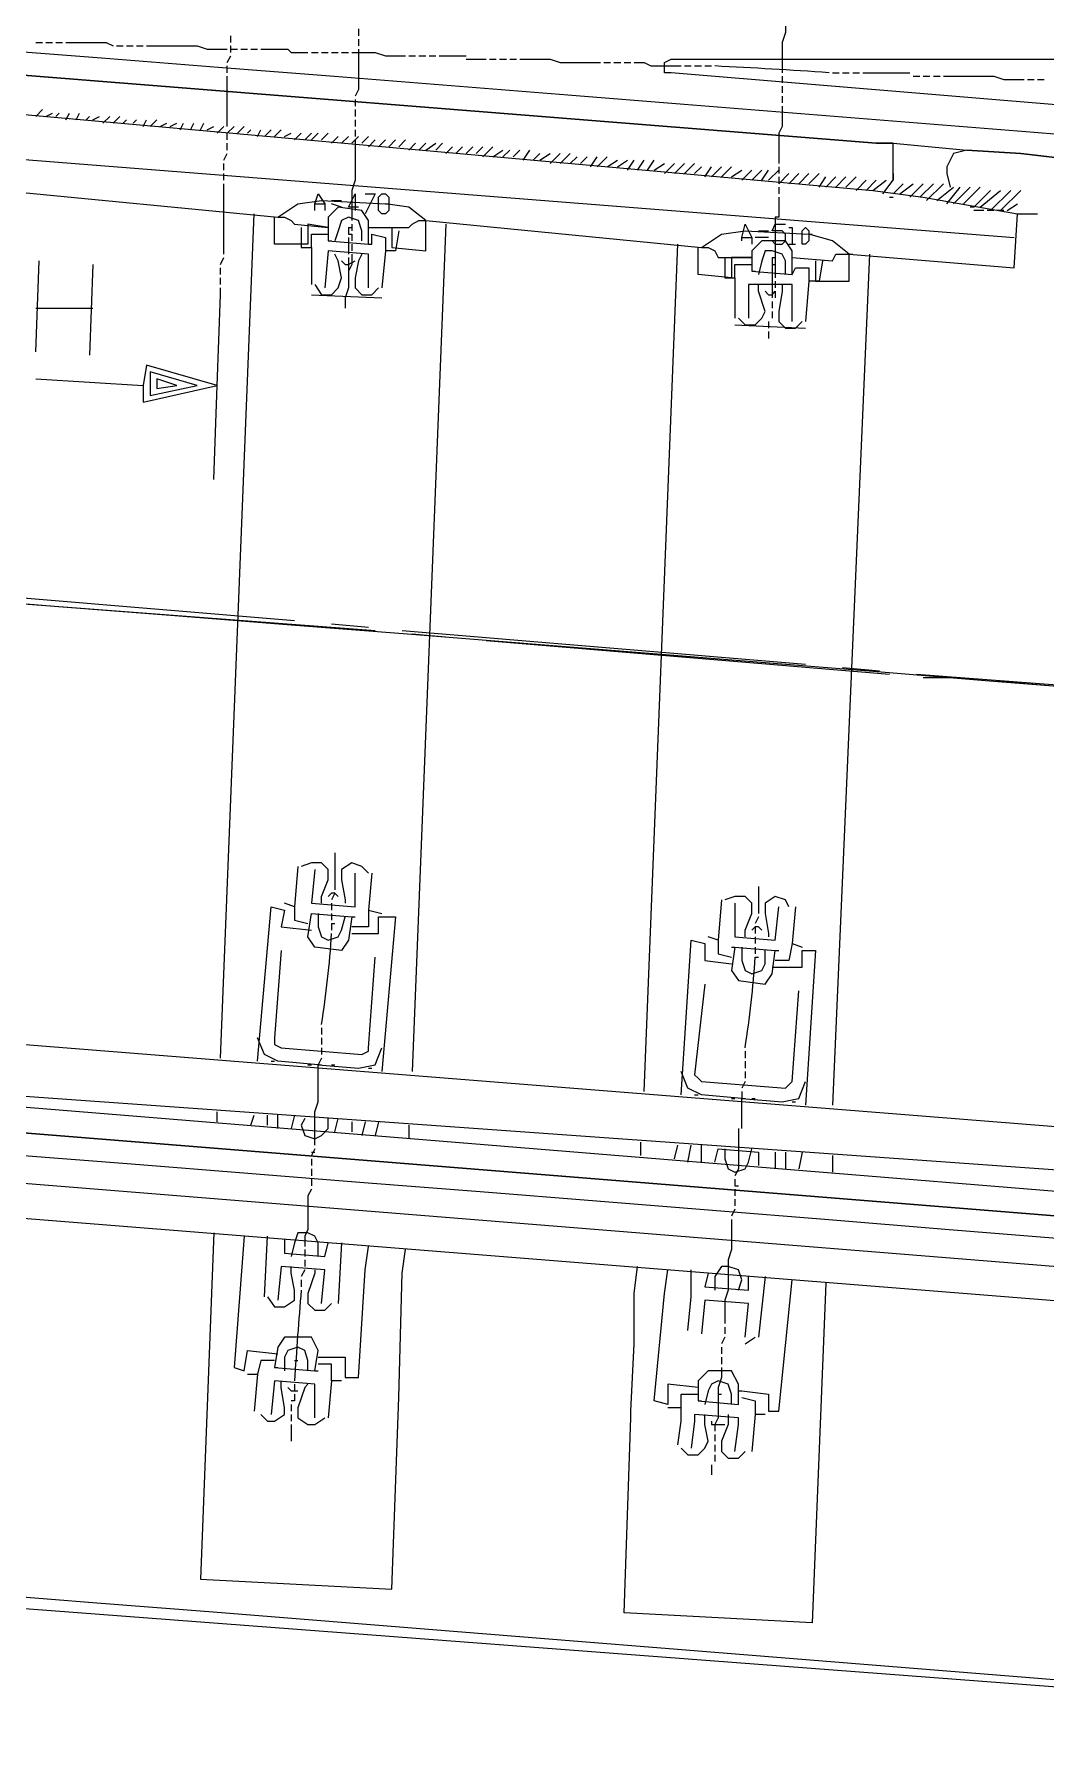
# Model space of a CAD drawing. Header units: millimetres. Extents: x -45 to 90, y -17 to 16.
# Drawn here: x 38.293 to 39.673, y -3.073 to -0.754 of the extents above; entities that cross this region are included whole.
import ezdxf

# ---------------------------------------------------------------- set-up
doc = ezdxf.new("R2010")
doc.units = ezdxf.units.MM
doc.layers.add('PDF_Geometry', color=7, linetype='Continuous')

msp = doc.modelspace()

# ---------------------------------------------------------------- linework, layer by layer
at = {"color": 6}
msp.add_lwpolyline([(29.1661, -1.3506), (29.1986, 0.45), (32.6939, 0.2287), (32.6939, 1.2372), (41.2932, 1.2372), (41.2932, 0), (45.2746, 0), (45.1993, -2.1005), (41.2248, -1.7678), (41.1144, -3.1159), (32.554, -2.4665), (32.6324, -1.35)], close=True, dxfattribs=at)
at = {"color": 2}
for radius in [500.8082, 500.0582, 499.3082]:
    msp.add_arc((-0.8299, -500.0575), radius, 85.235272, 89.904911, dxfattribs=at)
at = {"color": 5}
msp.add_arc((-0.8299, -500.0575), 498.7082, 85.235272, 89.904911, dxfattribs=at)
at = {"layer": 'PDF_Geometry', "lineweight": 25}
for points in [[(39.318, -0.6968), (39.318, -0.7105), (39.318, -0.7243), (39.318, -0.738), (39.318, -0.7518), (39.3134, -0.7655), (39.3134, -0.7791), (39.3134, -0.7931), (39.3134, -0.8068)], [(39.4647, -0.9031), (39.4418, -0.9031), (38.0619, -0.7931), (37.9336, -0.7839), (37.5852, -0.7564), (37.466, -0.7472), (37.4568, -0.7472), (37.3285, -0.738)], [(37.3331, -0.738), (37.4568, -0.7472), (37.466, -0.7472), (37.5852, -0.7564), (37.9336, -0.7839), (38.0619, -0.7931), (39.4418, -0.9031), (39.4647, -0.9031), (39.5655, -0.9122), (39.6389, -0.9168), (39.7168, -0.926), (40.2073, -0.9672), (40.2623, -0.9718)], [(35.5911, -0.761), (35.5726, -0.761), (35.5726, -0.7885), (35.6232, -0.7885), (35.6736, -0.7885), (35.7561, -0.8022), (35.7745, -0.8068), (37.709, -0.8802), (39.6297, -1.0314)], [(38.5616, -0.7655), (38.5616, -0.7564)], [(38.7358, -0.7472), (38.7358, -0.7564)], [(38.7358, -0.761), (38.7358, -0.7701)], [(38.2957, -0.7655), (38.3049, -0.7655)], [(38.3095, -0.7655), (38.3187, -0.7655)], [(38.323, -0.7655), (38.3324, -0.7655)], [(38.337, -0.7655), (38.3462, -0.7655), (38.3507, -0.7655), (38.3599, -0.7655), (38.3645, -0.7655), (38.3737, -0.7655), (38.3782, -0.7655), (38.3874, -0.7655), (38.392, -0.7655), (38.4012, -0.7701)], [(38.4058, -0.7701), (38.4149, -0.7701)], [(38.4195, -0.7701), (38.4287, -0.7701)], [(38.4333, -0.7701), (38.4424, -0.7701)], [(38.447, -0.7701), (38.4608, -0.7701), (38.4745, -0.7701), (38.4883, -0.7701), (38.502, -0.7701), (38.5158, -0.7701), (38.5295, -0.7747), (38.5433, -0.7747), (38.557, -0.7747)], [(38.557, -0.7931), (38.5616, -0.7839)], [(38.5616, -0.7791), (38.5616, -0.7701)], [(38.5616, -0.7747), (38.5708, -0.7747)], [(38.5754, -0.7747), (38.5845, -0.7747)], [(38.5891, -0.7747), (38.5983, -0.7747)], [(38.6029, -0.7747), (38.612, -0.7747), (38.6166, -0.7747), (38.6258, -0.7747), (38.6304, -0.7747), (38.6395, -0.7747), (38.6441, -0.7791), (38.6533, -0.7791), (38.6579, -0.7791), (38.6669, -0.7791)], [(38.6716, -0.7791), (38.6808, -0.7791)], [(38.6854, -0.7791), (38.6945, -0.7791)], [(38.6991, -0.7791), (38.7083, -0.7791)], [(38.7129, -0.7791), (38.7221, -0.7791)], [(38.7266, -0.7791), (38.7358, -0.7791), (38.745, -0.7791), (38.7587, -0.7791), (38.7725, -0.7839), (38.7862, -0.7839), (38.8, -0.7839)], [(38.7358, -0.7747), (38.7358, -0.7839), (38.7358, -0.7885), (38.7358, -0.7976), (38.7358, -0.8022), (38.7358, -0.8114), (38.7358, -0.816), (38.7358, -0.8251), (38.7358, -0.8297), (38.7312, -0.8389)], [(38.8046, -0.7839), (38.8137, -0.7839)], [(38.8183, -0.7839), (38.8275, -0.7839)], [(38.8321, -0.7839), (38.8412, -0.7839)], [(38.8458, -0.7839), (38.855, -0.7839), (38.8596, -0.7839), (38.8687, -0.7839), (38.8733, -0.7839), (38.8825, -0.7839)], [(37.5394, -0.7976), (39.4372, -0.9672), (39.5059, -0.9764), (39.6343, -0.9993)], [(38.557, -0.8068), (38.557, -0.7976)], [(38.557, -0.8802), (38.557, -0.8664), (38.557, -0.8526), (38.557, -0.8389), (38.557, -0.8251), (38.557, -0.8114)], [(38.8825, -0.7885), (38.8871, -0.7885), (38.8961, -0.7885), (38.9008, -0.7885), (38.91, -0.7885)], [(38.9146, -0.7885), (38.9238, -0.7885)], [(38.9283, -0.7885), (38.9375, -0.7885)], [(38.9421, -0.7885), (38.9513, -0.7885)], [(38.9558, -0.7885), (38.9696, -0.7885), (38.9833, -0.7885), (38.9971, -0.7885), (39.0107, -0.7931), (39.0246, -0.7931), (39.0384, -0.7931), (39.0521, -0.7931), (39.0659, -0.7931)], [(39.0704, -0.7931), (39.0796, -0.7931)], [(39.0842, -0.7931), (39.0934, -0.7931)], [(39.098, -0.7931), (39.1071, -0.7931)], [(39.1117, -0.7931), (39.1209, -0.7931), (39.1253, -0.7931), (39.1346, -0.7976), (39.1392, -0.7976), (39.1484, -0.7976), (39.153, -0.7976), (39.1621, -0.7976), (39.1667, -0.7976), (39.1759, -0.7976)], [(40.0973, -0.8847), (39.1621, -0.8068), (39.153, -0.8068), (39.153, -0.7976), (39.153, -0.7931), (39.1621, -0.7885), (40.1019, -0.7885), (40.0973, -0.8847), (40.1019, -0.8847)], [(39.1805, -0.7976), (39.1896, -0.7976)], [(39.1942, -0.7976), (39.2034, -0.7976)], [(39.208, -0.7976), (39.2171, -0.7976)], [(39.3134, -0.8114), (39.3134, -0.8206)], [(39.3822, -0.8068), (39.3913, -0.8068)], [(39.3959, -0.8068), (39.4051, -0.8068)], [(39.4097, -0.8068), (39.4188, -0.8068)], [(39.4234, -0.8068), (39.4326, -0.8068), (39.4372, -0.8068), (39.4463, -0.8068), (39.4509, -0.8068), (39.4601, -0.8068), (39.4647, -0.8068), (39.4738, -0.8068), (39.4784, -0.8068), (39.4876, -0.8068)], [(39.4922, -0.8114), (39.5014, -0.8114)], [(39.5059, -0.8114), (39.5151, -0.8114)], [(39.5197, -0.8114), (39.5289, -0.8114)], [(39.5334, -0.8114), (39.5472, -0.8114), (39.5609, -0.8114), (39.5747, -0.8114), (39.5885, -0.8114), (39.6022, -0.8114), (39.616, -0.816), (39.6297, -0.816), (39.6435, -0.816)], [(39.3134, -0.8251), (39.3134, -0.8343)], [(39.648, -0.816), (39.6572, -0.816)], [(39.6618, -0.816), (39.671, -0.816)], [(38.2957, -0.8664), (38.3049, -0.8572)], [(38.7312, -0.8435), (38.7312, -0.8526)], [(38.7312, -0.8572), (38.7312, -0.8664)], [(39.3134, -0.8526), (39.3134, -0.8618), (39.3134, -0.8664), (39.3134, -0.8756), (39.3134, -0.8802), (39.3088, -0.8893), (39.3088, -0.8937), (39.3088, -0.9031), (39.3088, -0.9077), (39.3088, -0.9168), (39.3088, -0.9214), (39.3088, -0.9306)], [(39.3134, -0.8389), (39.3134, -0.8481)], [(38.3095, -0.8664), (38.3187, -0.8618)], [(38.323, -0.8664), (38.3278, -0.8618)], [(38.337, -0.871), (38.3416, -0.8618)], [(38.3507, -0.871), (38.3553, -0.8618)], [(38.3645, -0.871), (38.3691, -0.8664)], [(38.3737, -0.871), (38.3828, -0.8664)], [(38.3874, -0.8756), (38.3966, -0.8664)], [(38.4012, -0.8756), (38.4103, -0.8664)], [(38.4149, -0.8756), (38.4195, -0.871)], [(38.4287, -0.8756), (38.4333, -0.871)], [(38.4424, -0.8802), (38.447, -0.871)], [(38.4516, -0.8802), (38.4608, -0.871)], [(38.4653, -0.8802), (38.4745, -0.8756)], [(38.4791, -0.8802), (38.4883, -0.8756)], [(38.4928, -0.8847), (38.4974, -0.8756)], [(38.5066, -0.8847), (38.5112, -0.8756)], [(38.5204, -0.8847), (38.5249, -0.8756)], [(38.5295, -0.8847), (38.5387, -0.8802)], [(38.5433, -0.8893), (38.5523, -0.8802)], [(38.557, -0.8985), (38.557, -0.8893), (38.5662, -0.8802)], [(38.5708, -0.8893), (38.5799, -0.8802)], [(38.7312, -0.871), (38.7312, -0.8802)], [(38.557, -0.9122), (38.557, -0.9031)], [(38.5845, -0.8893), (38.5891, -0.8847)], [(38.5983, -0.8937), (38.6029, -0.8847)], [(38.6075, -0.8937), (38.6166, -0.8847)], [(38.6212, -0.8937), (38.6304, -0.8847)], [(38.635, -0.8937), (38.6441, -0.8893)], [(38.6487, -0.8985), (38.6579, -0.8893)], [(38.6625, -0.8985), (38.6716, -0.8893)], [(38.6716, -0.8985), (38.6808, -0.8893)], [(38.6854, -0.8985), (38.6945, -0.8893)], [(38.6991, -0.9031), (38.7083, -0.8937)], [(38.7129, -0.9031), (38.7221, -0.8937)], [(38.7266, -0.9031), (38.7358, -0.8937)], [(38.7312, -0.8985), (38.7312, -0.9122), (38.7312, -0.926), (38.7312, -0.9397), (38.7312, -0.9535), (38.7266, -0.9672), (38.7266, -0.981), (38.7266, -0.9948), (38.7266, -1.0083)], [(38.7312, -0.8847), (38.7312, -0.8937)], [(38.7404, -0.9031), (38.7496, -0.8937)], [(38.7496, -0.9077), (38.7587, -0.8985)], [(38.7633, -0.9077), (38.7725, -0.8985)], [(38.7771, -0.9077), (38.7862, -0.8985)], [(38.7908, -0.9077), (38.8, -0.8985)], [(38.8046, -0.9122), (38.8137, -0.9031)], [(38.8183, -0.9122), (38.8275, -0.9031)], [(38.8275, -0.9122), (38.8412, -0.9031)], [(38.8412, -0.9122), (38.8504, -0.9031)], [(39.4647, -0.9443), (39.4647, -0.9535), (39.4647, -0.9443), (39.4647, -0.9031), (39.5655, -0.9122)], [(38.5523, -0.926), (38.557, -0.9168)], [(38.855, -0.9168), (38.8642, -0.9077)], [(38.8687, -0.9168), (38.8779, -0.9077)], [(38.8825, -0.9168), (38.8917, -0.9077)], [(38.8961, -0.9168), (38.9054, -0.9077)], [(38.9054, -0.9214), (38.9192, -0.9077)], [(38.9192, -0.9214), (38.9329, -0.9122)], [(38.9329, -0.9214), (38.9421, -0.9122)], [(38.9467, -0.9214), (38.9558, -0.9122)], [(38.9604, -0.926), (38.9696, -0.9122)], [(38.9742, -0.926), (38.9833, -0.9168)], [(38.9833, -0.926), (38.9971, -0.9168)], [(38.9971, -0.9306), (39.0107, -0.9168)], [(39.0107, -0.9306), (39.0246, -0.9168)], [(39.0246, -0.9306), (39.0338, -0.9214)], [(39.0384, -0.9306), (39.0475, -0.9214)], [(39.0521, -0.9352), (39.0613, -0.9214)], [(39.0613, -0.9352), (39.075, -0.9214)], [(39.075, -0.9352), (39.0888, -0.926)], [(39.0888, -0.9352), (39.1025, -0.926)], [(39.1025, -0.9397), (39.1117, -0.926)], [(39.1163, -0.9397), (39.1253, -0.926)], [(39.13, -0.9397), (39.1392, -0.926)], [(39.8635, -0.9672), (39.7168, -0.926), (39.6389, -0.9168), (39.5655, -0.9122), (39.5472, -0.9168), (39.538, -0.9352), (39.538, -0.9443), (39.5426, -0.9627)], [(38.5523, -0.9397), (38.5523, -0.9306)], [(38.5523, -0.9535), (38.5523, -0.9443)], [(39.1392, -0.9397), (39.153, -0.9306)], [(39.153, -0.9443), (39.1667, -0.9306)], [(39.1667, -0.9443), (39.1805, -0.9306)], [(39.1805, -0.9443), (39.1942, -0.9306)], [(39.1942, -0.9443), (39.2034, -0.9352)], [(39.208, -0.9489), (39.2171, -0.9352)], [(39.2171, -0.9489), (39.2309, -0.9352)], [(39.2309, -0.9489), (39.2446, -0.9352)], [(39.2446, -0.9489), (39.2584, -0.9397)], [(39.2584, -0.9535), (39.2721, -0.9397)], [(39.2721, -0.9535), (39.2859, -0.9397)], [(39.2859, -0.9535), (39.2951, -0.9397)], [(39.2951, -0.9535), (39.3088, -0.9397)], [(39.3088, -0.9352), (39.3088, -0.9443)], [(39.3088, -0.9489), (39.3088, -0.9581), (39.3226, -0.9443)], [(39.3226, -0.9581), (39.3363, -0.9443)], [(39.3363, -0.9581), (39.3501, -0.9443)], [(39.3501, -0.9581), (39.3638, -0.9443)], [(39.3638, -0.9627), (39.373, -0.9489)], [(39.373, -0.9627), (39.3868, -0.9489)], [(39.3868, -0.9627), (39.4005, -0.9489)], [(39.4005, -0.9627), (39.4143, -0.9489)], [(38.204, -0.9764), (38.204, -1.0039), (38.2499, -1.0039), (38.2499, -0.9672), (38.6258, -1.0039), (38.635, -1.0039), (38.6441, -1.0083), (38.6487, -1.0131), (38.6945, -1.0177), (38.6669, -1.0131), (38.6669, -1.0406), (38.6212, -1.0406), (38.6212, -1.0039)], [(38.5523, -1.0543), (38.5523, -1.0406), (38.5523, -1.0268), (38.5523, -1.0131), (38.5523, -0.9993), (38.5523, -0.9856), (38.5523, -0.9718), (38.5523, -0.9581)], [(38.6762, -0.9948), (38.6762, -0.9856), (38.6808, -0.9718), (38.69, -0.9856), (38.69, -0.9948)], [(38.7358, -0.9902), (38.7221, -0.9902), (38.7312, -0.9718), (38.7312, -0.9948)], [(38.745, -0.9718), (38.7587, -0.9718), (38.745, -0.9993)], [(39.3088, -0.9627), (39.3088, -0.9718)], [(39.4143, -0.9672), (39.428, -0.9535)], [(39.428, -0.9672), (39.4418, -0.9535)], [(39.4372, -0.9672), (39.4555, -0.9535)], [(39.4509, -0.9718), (39.4647, -0.9535)], [(39.4647, -0.9718), (39.4784, -0.9581)], [(39.4738, -0.9718), (39.4922, -0.9581)], [(39.4876, -0.9764), (39.5059, -0.9581)], [(39.5014, -0.9764), (39.5197, -0.9581)], [(39.5105, -0.981), (39.5334, -0.9581)], [(39.5243, -0.981), (39.5472, -0.9627)], [(39.538, -0.9856), (39.5564, -0.9627)], [(39.5472, -0.9856), (39.5701, -0.9627)], [(39.5609, -0.9856), (39.5837, -0.9627)], [(39.5976, -0.9672), (39.5747, -0.9902), (39.5701, -0.9902)], [(39.5837, -0.9902), (39.6114, -0.9672)], [(39.5976, -0.9948), (39.6251, -0.9672)], [(39.6114, -0.9948), (39.6389, -0.9672)], [(38.6258, -1.0039), (38.6533, -0.9856), (38.6854, -0.981), (38.7725, -0.9856), (38.7771, -0.9856)], [(38.6762, -0.9856), (38.69, -0.9856)], [(38.7496, -1.0406), (38.7496, -1.0083), (38.7404, -0.9948), (38.7083, -0.9902), (38.6945, -1.0039), (38.6945, -1.036), (38.7496, -1.0406), (38.7541, -1.0406), (38.7541, -1.0268), (38.7725, -1.0314), (38.7725, -1.0498)], [(38.6991, -0.981), (38.7129, -0.981)], [(38.7129, -0.9902), (38.6991, -0.9856)], [(38.7496, -1.0177), (38.8046, -1.0177), (38.8092, -1.0131), (38.8183, -1.0083), (38.8275, -1.0083), (38.8046, -0.9902), (38.7725, -0.9856)], [(39.3088, -0.9764), (39.3088, -0.9902), (39.3088, -1.0039), (39.3042, -1.0039), (39.3042, -1.0177), (39.3042, -1.0314), (39.3042, -1.0452), (39.3042, -1.0589), (39.3042, -1.0727), (39.3042, -1.0864)], [(39.4601, -0.9764), (39.4647, -0.9764)], [(39.5885, -0.9948), (39.5793, -0.9948), (39.5747, -0.9948)], [(39.6022, -0.9948), (39.593, -0.9948)], [(39.616, -0.9948), (39.6068, -0.9948)], [(39.6205, -0.9948), (39.6343, -0.9856)], [(38.5479, -2.15), (38.5937, -0.9993)], [(38.6579, -1.0177), (38.6579, -1.0452), (38.6716, -1.0452), (38.6716, -1.0956)], [(38.7404, -1.036), (38.7404, -1.0223), (38.7358, -1.0083), (38.7221, -1.0039), (38.7129, -1.0083), (38.7083, -1.0223), (38.7037, -1.036)], [(38.7221, -1.0177), (38.7221, -1.0268)], [(38.7266, -1.0131), (38.7266, -1.0223)], [(38.7815, -1.0177), (38.7815, -1.0452), (38.8275, -1.0498), (38.8275, -1.0083), (39.2034, -1.0452), (39.2126, -1.0452), (39.2217, -1.0498), (39.2263, -1.0589), (39.2721, -1.0589), (39.2446, -1.0589), (39.2446, -1.0864), (39.1988, -1.0819), (39.1988, -1.0452)], [(38.855, -1.0131), (38.8092, -2.1683)], [(39.2584, -1.036), (39.2584, -1.0314), (39.263, -1.0131), (39.2721, -1.0314), (39.2721, -1.0406)], [(39.2997, -1.036), (39.3042, -1.0406), (39.3134, -1.0406), (39.318, -1.036), (39.318, -1.0268), (39.3134, -1.0223), (39.2997, -1.0223), (39.3042, -1.0131), (39.318, -1.0131)], [(39.3226, -1.0177), (39.3272, -1.0177), (39.3272, -1.0406)], [(39.3592, -1.0635), (39.3592, -1.091), (39.4051, -1.091), (39.4051, -1.0543), (39.6297, -1.0727), (39.6343, -0.9993), (39.648, -0.9993), (39.6618, -0.9993)], [(38.6716, -1.0452), (38.6716, -1.0268), (38.6945, -1.0268), (38.6945, -1.036), (38.6991, -1.036)], [(38.7221, -1.0314), (38.7221, -1.0406)], [(38.7221, -1.036), (38.7221, -1.0452), (38.7221, -1.0543)], [(38.7266, -1.0268), (38.7266, -1.036)], [(38.7266, -1.0406), (38.7266, -1.0498)], [(38.7908, -1.0223), (38.7862, -1.0498), (38.7725, -1.0498), (38.7679, -1.1002)], [(39.1253, -2.1958), (39.1713, -1.0406)], [(39.2034, -1.0452), (39.2309, -1.0268), (39.263, -1.0223), (39.3501, -1.0268), (39.3545, -1.0268)], [(39.2584, -1.0314), (39.2721, -1.0314)], [(39.2951, -1.0314), (39.2767, -1.0314)], [(39.2813, -1.0223), (39.2951, -1.0223)], [(39.3226, -1.0406), (39.3317, -1.0406)], [(39.4051, -1.0543), (39.3822, -1.036), (39.3501, -1.0268)], [(38.2957, -1.1873), (38.3003, -1.0635)], [(38.5479, -1.0681), (38.5523, -1.0589)], [(38.6762, -1.0956), (38.6854, -1.1094), (38.6991, -1.1094), (38.7083, -1.1002), (38.7129, -1.0864), (38.7083, -1.0635), (38.7037, -1.0543)], [(38.7496, -1.1002), (38.7496, -1.0543), (38.6945, -1.0498), (38.69, -1.1002)], [(38.7129, -1.0635), (38.7175, -1.0681), (38.7221, -1.0681), (38.7312, -1.0635)], [(38.7221, -1.0589), (38.7221, -1.0727), (38.7221, -1.0864), (38.7221, -1.1002), (38.7175, -1.1139), (38.7175, -1.1277)], [(38.7266, -1.0543), (38.7266, -1.0635), (38.7266, -1.0681), (38.7221, -1.0773), (38.7221, -1.0819), (38.7221, -1.091)], [(38.7404, -1.0543), (38.7358, -1.0635), (38.7312, -1.0864), (38.7312, -1.1002), (38.7404, -1.1094), (38.7541, -1.1094), (38.7633, -1.1002)], [(39.2355, -1.0589), (39.2355, -1.0864), (39.2492, -1.0864), (39.2492, -1.1414)], [(39.318, -1.0819), (39.318, -1.0635), (39.3134, -1.0543), (39.2997, -1.0498), (39.2905, -1.0498), (39.2859, -1.0635), (39.2813, -1.0819)], [(39.2997, -1.0589), (39.2997, -1.0727), (39.2997, -1.0864), (39.2997, -1.1002), (39.2997, -1.1139)], [(39.3272, -1.0589), (39.3822, -1.0635), (39.3868, -1.0543), (39.3959, -1.0543), (39.4051, -1.0543), (39.4097, -1.0543)], [(39.3684, -1.0635), (39.3638, -1.091), (39.3501, -1.091), (39.3455, -1.146)], [(39.4326, -1.0543), (39.3822, -2.2141)], [(38.3737, -1.0681), (38.3691, -1.1919)], [(38.5479, -1.0819), (38.5479, -1.0727)], [(38.5479, -1.0956), (38.5479, -1.0864)], [(39.2492, -1.0864), (39.2492, -1.0681), (39.2721, -1.0681), (39.2721, -1.0773), (39.2767, -1.0773)], [(39.2997, -1.0819), (39.2997, -1.0864)], [(39.3272, -1.0819), (39.3317, -1.0727), (39.3501, -1.0727), (39.3501, -1.091)], [(38.2957, -1.224), (38.4424, -1.2331), (38.4424, -1.256), (38.5433, -1.2331), (38.5479, -1.1094), (38.5479, -1.1002)], [(38.6716, -1.1094), (38.7679, -1.1139)], [(39.2538, -1.1414), (39.263, -1.1506), (39.2767, -1.1506), (39.2859, -1.1414), (39.2905, -1.1323), (39.2813, -1.1048), (39.2813, -1.0956)], [(39.3272, -1.146), (39.3272, -1.0956), (39.2676, -1.0956), (39.2676, -1.1414)], [(39.2905, -1.1048), (39.2951, -1.1094), (39.2997, -1.1094), (39.3042, -1.1048), (39.3042, -1.1139)], [(39.3042, -1.091), (39.3042, -1.1002)], [(39.3134, -1.0956), (39.3134, -1.1048), (39.3088, -1.1323), (39.3088, -1.146), (39.318, -1.1552), (39.3317, -1.1552), (39.3409, -1.146)], [(38.2957, -1.1277), (38.3737, -1.1277)], [(39.2997, -1.1185), (39.2997, -1.1277)], [(39.2997, -1.1323), (39.2997, -1.1414)], [(39.2492, -1.1506), (39.3455, -1.1552)], [(39.2951, -1.146), (39.2951, -1.1552)], [(39.2951, -1.1598), (39.2951, -1.169)], [(38.5387, -1.3615), (38.5433, -1.2331), (38.447, -1.2056), (38.4424, -1.2331)], [(38.6487, -1.554), (38.0986, -1.5082)], [(38.7587, -1.5678), (38.2132, -1.5265)], [(38.7496, -1.5632), (38.6991, -1.5586)], [(39.3455, -1.6136), (38.7954, -1.5678)], [(38.8596, -1.5769), (38.8092, -1.5724)], [(39.4601, -1.6274), (38.91, -1.5813)], [(39.4463, -1.6228), (39.3959, -1.6182)], [(40.0421, -1.6686), (39.4968, -1.6274)], [(39.5564, -1.6319), (39.5059, -1.6319)], [(40.1567, -1.6824), (39.6068, -1.6365)], [(40.9637, -2.4342), (40.6566, -2.4112), (38.0711, -2.2004), (35.4857, -2.0078), (32.9002, -1.8245)], [(32.8727, -1.8428), (32.8727, -1.8566), (32.8131, -2.6863), (32.5152, -2.668), (32.5702, -1.8336), (32.6298, -1.8382), (35.3069, -2.0262), (37.9792, -2.2279), (40.6566, -2.4433), (37.9792, -2.2279), (35.3069, -2.0262), (32.6298, -1.8382)], [(38.7037, -1.8703), (38.7037, -1.8795), (38.7037, -1.8841), (38.7037, -1.8932), (38.7037, -1.8978), (38.7037, -1.907), (38.7037, -1.9116), (38.7037, -1.9207)], [(38.6533, -1.8887), (38.6487, -1.9437), (38.635, -1.9391)], [(38.6854, -1.9391), (38.6854, -1.9299), (38.6945, -1.907), (38.6945, -1.8932), (38.6854, -1.8841), (38.6716, -1.8841), (38.6579, -1.8887)], [(38.6762, -1.8932), (38.6716, -1.9391), (38.7312, -1.9437), (38.7312, -1.8978)], [(38.7496, -1.8978), (38.7404, -1.8887), (38.7266, -1.8841), (38.7129, -1.8932), (38.7129, -1.907), (38.7175, -1.9345), (38.7175, -1.9391)], [(38.7541, -1.8978), (38.7496, -1.9483), (38.7679, -1.9528)], [(41.5871, -2.6359), (41.8301, -2.6588), (41.8301, -2.6496), (41.8301, -2.6128), (41.7705, -2.6084), (40.6474, -2.5121), (37.9748, -2.2966), (35.3023, -2.0949), (32.6252, -1.9116), (32.5656, -1.907)], [(39.2813, -1.9162), (39.2813, -1.9251), (39.2813, -1.9299), (39.2813, -1.9391), (39.2813, -1.9437), (39.2813, -1.9528)], [(38.5983, -2.1543), (38.6166, -1.9437), (38.635, -1.9483), (38.6304, -1.9712), (38.6716, -1.9758)], [(38.6487, -1.9437), (38.6487, -1.962), (38.6669, -1.9666)], [(38.7083, -1.9299), (38.7037, -1.9251), (38.6991, -1.9251), (38.6945, -1.9299)], [(38.7037, -1.9251), (38.6991, -1.9345)], [(38.6991, -1.9391), (38.6991, -1.9483)], [(39.2309, -1.9345), (39.2263, -1.9895), (39.2126, -1.9849)], [(39.263, -1.9849), (39.263, -1.9758), (39.2721, -1.9528), (39.2721, -1.9391), (39.263, -1.9299), (39.2492, -1.9299), (39.2355, -1.9345)], [(39.2492, -1.9391), (39.2492, -1.9849), (39.3042, -1.9895), (39.3088, -1.9437)], [(39.3226, -1.9437), (39.318, -1.9345), (39.3042, -1.9299), (39.2905, -1.9391), (39.2905, -1.9528), (39.2951, -1.9803), (39.2951, -1.9849)], [(39.3317, -1.9437), (39.3272, -1.9941), (39.3409, -1.9987)], [(38.7266, -1.9574), (38.7221, -1.9895), (38.7129, -2.0033), (38.6762, -1.9987), (38.6669, -1.9849), (38.6716, -1.9528), (38.7266, -1.9574), (38.7312, -1.9574)], [(38.6808, -1.9528), (38.6808, -1.9712), (38.6854, -1.9849), (38.6945, -1.9895), (38.7083, -1.9849), (38.7129, -1.9758), (38.7175, -1.9574)], [(38.6991, -1.9528), (38.6991, -1.962)], [(38.6991, -1.9666), (38.6991, -1.9758)], [(38.7496, -1.9483), (38.7496, -1.9712), (38.7266, -1.9712)], [(38.7266, -1.9803), (38.7633, -1.9803), (38.7633, -1.9574), (38.7862, -1.9574), (38.7679, -2.1683)], [(39.2813, -1.9574), (39.2767, -1.9666)], [(40.9499, -2.5854), (40.6474, -2.5579), (38.0619, -2.3517), (35.4765, -2.1543), (32.8911, -1.9758)], [(39.1759, -2.2004), (39.1896, -1.9895), (39.208, -1.9941), (39.208, -2.017), (39.2446, -2.0216)], [(39.2263, -1.9895), (39.2263, -2.0078), (39.2446, -2.0124)], [(39.2859, -1.9758), (39.2813, -1.9712), (39.2767, -1.9712), (39.2721, -1.9758)], [(39.2767, -1.9712), (39.2767, -1.9803)], [(39.2767, -1.9849), (39.2767, -1.9941)], [(39.3272, -1.9941), (39.3226, -2.017), (39.3042, -2.017)], [(38.6304, -2.0033), (38.6212, -2.1224), (38.6212, -2.1316), (38.6304, -2.1362), (38.7404, -2.1454), (38.7496, -2.1408), (38.7496, -2.1362), (38.7587, -2.0124)], [(39.2446, -1.9987), (39.2492, -1.9987), (39.3042, -2.0033), (39.3088, -2.0033)], [(39.2492, -1.9987), (39.2446, -2.0308), (39.2538, -2.0445), (39.2905, -2.0491), (39.2997, -2.0353), (39.3042, -2.0033)], [(39.2584, -1.9987), (39.2584, -2.017), (39.263, -2.0308), (39.2721, -2.0353), (39.2859, -2.0308), (39.2905, -2.0216), (39.2905, -2.0033)], [(39.2767, -1.9987), (39.2767, -2.0078)], [(39.2997, -2.0262), (39.3409, -2.0262), (39.3409, -2.0033), (39.3592, -2.0033), (39.3455, -2.2141)], [(39.208, -2.0491), (39.1942, -2.1729), (39.1988, -2.1775), (39.2034, -2.182), (39.318, -2.1912), (39.3226, -2.1866), (39.3272, -2.182), (39.3363, -2.0583)], [(38.6854, -2.1087), (38.6854, -2.1179)], [(38.6854, -2.15), (38.6808, -2.1591), (38.6258, -2.1543), (38.6075, -2.1454), (38.5983, -2.1224)], [(38.6854, -2.1224), (38.6854, -2.1316)], [(38.6166, -2.1543), (38.6212, -2.1543)], [(38.6762, -2.2689), (38.6762, -2.2554), (38.6762, -2.2416), (38.6762, -2.2325), (38.6762, -2.2233), (38.6808, -2.2095), (38.6808, -2.1958), (38.6808, -2.182), (38.6808, -2.1683), (38.6808, -2.1591), (38.7358, -2.1637), (38.7587, -2.1591), (38.7679, -2.1362)], [(38.6854, -2.1362), (38.6854, -2.1454)], [(39.263, -2.1408), (39.263, -2.15)], [(39.263, -2.1543), (39.263, -2.1637)], [(38.6669, -2.1591), (38.6716, -2.1591)], [(38.6991, -2.1591), (38.7037, -2.1591)], [(38.7496, -2.1637), (38.7541, -2.1637)], [(39.2584, -2.1958), (39.2584, -2.205), (39.2034, -2.2004), (39.1851, -2.1912), (39.1759, -2.1683)], [(39.263, -2.1683), (39.263, -2.1775)], [(39.1942, -2.2004), (39.1988, -2.2004)], [(39.2584, -2.2462), (39.2584, -2.2325), (39.2584, -2.2187), (39.2584, -2.205), (39.3134, -2.2095), (39.3363, -2.205), (39.3455, -2.182)], [(39.263, -2.182), (39.2584, -2.1912)], [(38.5433, -2.2371), (38.5433, -2.2233)], [(39.2446, -2.205), (39.2492, -2.205)], [(39.2721, -2.205), (39.2767, -2.205)], [(39.3272, -2.2095), (39.3317, -2.2095)], [(38.5891, -2.2416), (38.5937, -2.2279)], [(38.612, -2.2416), (38.612, -2.2279)], [(38.6258, -2.2462), (38.6258, -2.2279)], [(38.6487, -2.2279), (38.6441, -2.2462)], [(38.6625, -2.2325), (38.6579, -2.2416), (38.6625, -2.2554), (38.6762, -2.26), (38.6854, -2.2554), (38.6945, -2.2462), (38.6945, -2.2325)], [(38.7037, -2.2508), (38.7083, -2.2325)], [(38.7266, -2.2371), (38.7266, -2.2508)], [(38.745, -2.2371), (38.7404, -2.2554)], [(38.7633, -2.2371), (38.7587, -2.2554)], [(38.8046, -2.2416), (38.8046, -2.26)], [(39.2538, -2.2462), (39.2538, -2.26), (39.2538, -2.2737), (39.2538, -2.2829), (39.2538, -2.2875), (39.2538, -2.2966), (39.2538, -2.3012), (39.2492, -2.3104)], [(39.1209, -2.2829), (39.1209, -2.2646)], [(39.1667, -2.2875), (39.1713, -2.2689)], [(39.1851, -2.2921), (39.1896, -2.2689)], [(39.2034, -2.2921), (39.2034, -2.2689)], [(38.6762, -2.2737), (38.6716, -2.2829)], [(38.6716, -2.2875), (38.6716, -2.2966)], [(39.2217, -2.2921), (39.2263, -2.2737), (39.2813, -2.2783), (39.2813, -2.2966)], [(39.2355, -2.2737), (39.2355, -2.2875), (39.2399, -2.3012), (39.2492, -2.3058), (39.263, -2.3012), (39.2676, -2.2921), (39.2721, -2.2737)], [(39.3042, -2.2783), (39.3042, -2.3012)], [(39.318, -2.2783), (39.318, -2.3012)], [(39.3409, -2.2783), (39.3363, -2.3012)], [(39.3822, -2.2829), (39.3822, -2.3058)], [(38.6716, -2.3012), (38.6716, -2.3104)], [(38.6716, -2.315), (38.6716, -2.3241)], [(39.2492, -2.315), (39.2492, -2.3241)], [(38.6716, -2.3287), (38.6669, -2.3379), (38.6669, -2.3425), (38.6669, -2.3517), (38.6669, -2.3562), (38.6669, -2.3654), (38.6669, -2.37), (38.6669, -2.3792), (38.6669, -2.3836), (38.6625, -2.3929), (38.6625, -2.3975), (38.6625, -2.4067)], [(39.2492, -2.3287), (39.2492, -2.3379)], [(39.2492, -2.3562), (39.2446, -2.3654)], [(39.2492, -2.3425), (39.2492, -2.3517)], [(39.2446, -2.37), (39.2446, -2.3836), (39.2446, -2.3975), (39.2446, -2.4112), (39.2399, -2.425), (39.2399, -2.4388), (39.2399, -2.4525), (39.2399, -2.4663), (39.2355, -2.48), (39.2355, -2.4846), (39.2355, -2.4892), (39.2355, -2.4982), (39.2355, -2.5029), (39.2355, -2.5121)], [(38.5387, -2.3883), (38.5204, -2.8605), (38.7815, -2.8742), (38.7908, -2.6128), (38.7954, -2.4433), (38.8, -2.4112)], [(38.5799, -2.3929), (38.5662, -2.5717), (38.5799, -2.5763), (38.5845, -2.5488), (38.6258, -2.5534)], [(38.6075, -2.4754), (38.612, -2.3929)], [(38.635, -2.3975), (38.635, -2.4158), (38.69, -2.4204), (38.6945, -2.4021)], [(38.6808, -2.4204), (38.6808, -2.4021), (38.6762, -2.3929), (38.6669, -2.3883), (38.6533, -2.3883), (38.6487, -2.4021), (38.6441, -2.4204)], [(38.6625, -2.4112), (38.6625, -2.4204)], [(38.6808, -2.5579), (38.7129, -2.5579), (38.7175, -2.5579), (38.7175, -2.5854), (38.7358, -2.5854), (38.745, -2.4388), (38.7496, -2.4067)], [(38.7129, -2.4021), (38.7083, -2.4846)], [(38.612, -2.4754), (38.6212, -2.4892), (38.635, -2.4892), (38.6487, -2.48), (38.6487, -2.4663), (38.6441, -2.4433), (38.6441, -2.4342)], [(38.6854, -2.4846), (38.69, -2.4388), (38.6304, -2.4342), (38.6258, -2.48)], [(38.6625, -2.425), (38.6625, -2.4342)], [(39.373, -2.4571), (39.3545, -2.9201), (39.098, -2.9063), (39.1071, -2.6405), (39.1071, -2.6313), (39.1117, -2.5396), (39.1117, -2.4708), (39.1163, -2.4342)], [(39.2538, -2.4663), (39.2584, -2.4525), (39.2538, -2.4388), (39.2399, -2.4342), (39.2309, -2.4342), (39.2217, -2.4479), (39.2217, -2.4663)], [(38.6625, -2.4388), (38.6579, -2.4479)], [(38.6579, -2.4525), (38.6579, -2.4617)], [(38.6762, -2.4388), (38.6762, -2.4433), (38.6669, -2.4708), (38.6669, -2.4846), (38.6762, -2.4938), (38.69, -2.4938), (38.6991, -2.4846)], [(39.1988, -2.5992), (39.1575, -2.5946), (39.1575, -2.6221), (39.1392, -2.6175), (39.153, -2.4708), (39.1575, -2.4388)], [(39.1851, -2.5213), (39.1896, -2.4754), (39.1896, -2.4388)], [(39.2126, -2.4433), (39.208, -2.4617), (39.2676, -2.4663), (39.2676, -2.4479)], [(39.2538, -2.6038), (39.2584, -2.6038), (39.2951, -2.6084), (39.2951, -2.6313), (39.3088, -2.6313), (39.3272, -2.4525)], [(39.2905, -2.4479), (39.2813, -2.5304)], [(39.263, -2.5304), (39.2676, -2.4846), (39.208, -2.48), (39.2034, -2.5258)], [(39.2355, -2.5167), (39.2355, -2.5258)], [(38.6762, -2.5763), (38.6808, -2.5488), (38.6716, -2.5304), (38.635, -2.5304), (38.6258, -2.5442), (38.6212, -2.5717), (38.6762, -2.5763), (38.6808, -2.5763)], [(38.6669, -2.5763), (38.6669, -2.5625), (38.6625, -2.5488), (38.6533, -2.5442), (38.6395, -2.5488), (38.635, -2.5579), (38.635, -2.5763)], [(39.2355, -2.5304), (39.2309, -2.5396)], [(39.2309, -2.5442), (39.2309, -2.5534)], [(39.263, -2.5396), (39.2767, -2.5304)], [(38.6212, -2.5625), (38.6029, -2.5625), (38.5983, -2.5809)], [(38.6212, -2.5717), (38.6258, -2.5717)], [(38.7129, -2.59), (38.7083, -2.59), (38.6991, -2.59), (38.6991, -2.5671), (38.6808, -2.5671)], [(39.2309, -2.5717), (39.2309, -2.5854), (39.2263, -2.5992), (39.2263, -2.6128), (39.2263, -2.6267), (39.2263, -2.6405), (39.2217, -2.6496), (39.2217, -2.6588)], [(39.2309, -2.5579), (39.2309, -2.5671)], [(38.5845, -2.5809), (38.5983, -2.5809), (38.5937, -2.6313)], [(38.6029, -2.6359), (38.612, -2.645), (38.6212, -2.645), (38.635, -2.6359), (38.635, -2.6267), (38.6304, -2.5992), (38.6304, -2.59)], [(38.6762, -2.6405), (38.6762, -2.5946), (38.6212, -2.59), (38.6166, -2.6359)], [(38.6487, -2.5946), (38.6487, -2.6038)], [(38.6669, -2.5946), (38.6625, -2.5992), (38.6533, -2.6267), (38.6533, -2.6405), (38.6669, -2.6496), (38.6762, -2.6496), (38.69, -2.6405)], [(38.6991, -2.59), (38.6945, -2.6405)], [(39.2446, -2.6221), (39.2446, -2.6084), (39.2399, -2.5946), (39.2263, -2.59), (39.2171, -2.5946), (39.2126, -2.6038), (39.208, -2.6221)], [(38.6395, -2.5992), (38.6441, -2.6038), (38.6487, -2.6038), (38.6533, -2.6038)], [(38.6487, -2.6084), (38.6487, -2.6175), (38.6441, -2.6175)], [(39.1713, -2.6771), (39.1759, -2.645), (39.1759, -2.6267), (39.1759, -2.6084), (39.1988, -2.6084)], [(39.1988, -2.6175), (39.2034, -2.6175)], [(39.2584, -2.6128), (39.2767, -2.6175), (39.2767, -2.6359)], [(38.6441, -2.6221), (38.6441, -2.6313)], [(38.6441, -2.6359), (38.6441, -2.645)], [(39.1759, -2.6267), (39.1575, -2.6267)], [(39.1759, -2.6817), (39.1851, -2.6909), (39.1988, -2.6909), (39.208, -2.6817), (39.2126, -2.6725), (39.208, -2.6496), (39.208, -2.645), (39.208, -2.6359)], [(39.2492, -2.6863), (39.2538, -2.6496), (39.2538, -2.6405), (39.1942, -2.6359), (39.1942, -2.645), (39.1896, -2.6817)], [(39.2399, -2.6359), (39.2399, -2.645), (39.2399, -2.6496), (39.2309, -2.6725), (39.2309, -2.6863), (39.2399, -2.6955), (39.2538, -2.6955), (39.263, -2.6863)], [(39.2905, -2.6359), (39.2767, -2.6359), (39.2721, -2.6863)], [(38.6441, -2.6496), (38.6441, -2.6588), (38.6441, -2.6634), (38.6441, -2.6725)], [(39.2171, -2.645), (39.2171, -2.6496), (39.2217, -2.6496), (39.2309, -2.6496), (39.2355, -2.6496)], [(39.2217, -2.6634), (39.2217, -2.6725)], [(39.2217, -2.6771), (39.2217, -2.6863)], [(39.2171, -2.7046), (39.2171, -2.7184)], [(39.2217, -2.6909), (39.2217, -2.7)]]:
    msp.add_lwpolyline(points, dxfattribs=at)
for points in [[(38.7679, -0.9993), (38.7633, -0.9948), (38.7633, -0.9764), (38.7679, -0.9718), (38.7725, -0.9718), (38.7771, -0.9764), (38.7771, -0.9948), (38.7725, -0.9993)], [(39.3409, -1.0406), (39.3409, -1.036), (39.3409, -1.0223), (39.3455, -1.0177), (39.3501, -1.0223), (39.3501, -1.036), (39.3455, -1.0406)], [(39.2721, -1.0498), (39.2721, -1.0773), (39.3272, -1.0819), (39.3272, -1.0498), (39.318, -1.036), (39.2859, -1.036)], [(38.4516, -1.2148), (38.4516, -1.2469), (38.5158, -1.2331)], [(38.4608, -1.224), (38.4608, -1.2375), (38.4883, -1.2331)], [(33.2028, -1.7557), (33.2028, -1.797), (33.3999, -1.8245), (36.2879, -2.0583), (37.4843, -2.1454), (40.3769, -2.3517), (40.5786, -2.3562), (40.5832, -2.315), (36.893, -2.0216)], [(39.1988, -2.59), (39.1988, -2.6175), (39.2538, -2.6221), (39.2538, -2.5946), (39.2446, -2.5763), (39.2126, -2.5763)]]:
    msp.add_lwpolyline(points, close=True, dxfattribs=at)
at = {"layer": 'PDF_Geometry', "lineweight": 9}
for points in [[(38.7221, -1.0177), (38.7266, -1.0177)], [(38.7221, -1.0268), (38.7266, -1.0268)], [(39.2997, -1.0589), (39.3042, -1.0589)], [(39.2997, -1.0681), (39.3042, -1.0681)], [(38.6991, -1.9666), (38.7037, -1.9666)], [(39.2767, -2.0124), (39.2813, -2.0124)], [(38.6808, -2.1591), (38.6854, -2.1591)], [(39.2584, -2.205), (39.263, -2.205)], [(38.6716, -2.2783), (38.6762, -2.2783)], [(39.2492, -2.3241), (39.2538, -2.3241)], [(38.6487, -2.5625), (38.6533, -2.5625)], [(39.2263, -2.6084), (39.2309, -2.6084)]]:
    msp.add_lwpolyline(points, dxfattribs=at)
at = {"layer": 'PDF_Geometry', "lineweight": 25}
for centre, radius, start, end in [((38.6372, -12.0631), 11.2806, 86.23704, 87.03004), ((37.4408, -1.9032), 1.2607, 350.8288, 356.4908), ((38.0184, -1.9353), 1.2607, 350.8288, 356.4908), ((42.3871, -2.8047), 3.7445, 174.814, 176.7132)]:
    msp.add_arc(centre, radius, start, end, dxfattribs=at)

doc.saveas('drawing.dxf')
